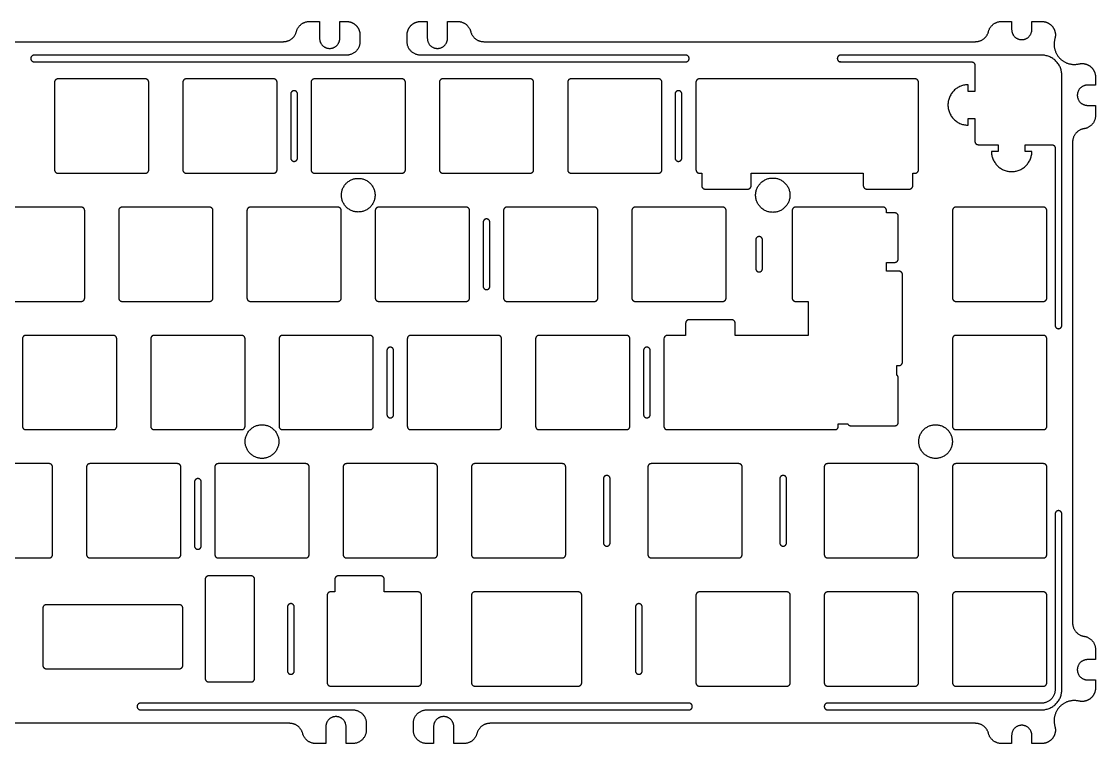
# Model space of a CAD drawing. Header units: millimetres. Extents: x 0 to 314, y 0 to 107.
# Drawn here: x 154.7 to 314.2, y 0 to 107.3 of the extents above; entities that cross this region are included whole.
import ezdxf

# ---------------------------------------------------------------- set-up
doc = ezdxf.new("R2010")
doc.units = ezdxf.units.MM
doc.layers.add('默认', color=7, linetype='Continuous', true_color=0x000000)

msp = doc.modelspace()

# ---------------------------------------------------------------- linework, layer by layer
at = {"layer": '默认'}
for points in [[(197.49, 107.25), (198.99, 107.25), (198.99, 104.75)], [(201.99, 104.75), (201.99, 107.25), (202.99, 107.25)], [(213.99, 107.25), (214.99, 107.25), (214.99, 104.75)], [(217.99, 104.75), (217.99, 107.25), (219.49, 107.25)], [(300.26, 107.25), (301.76, 107.25), (301.76, 106.05)], [(304.76, 106.05), (304.76, 107.25), (306.26, 107.25)], [(296.3, 100.75), (296.3, 96.85), (295.3, 96.85), (295.3, 97.85)], [(314.21, 99), (314.21, 97.79), (313.01, 97.79)], [(313.01, 94.79), (314.21, 94.79), (314.21, 93.29)], [(295.3, 91.85), (295.3, 92.85), (296.3, 92.85), (296.3, 89.45)], [(296.8, 88.95), (299.76, 88.95), (299.76, 87.95), (298.76, 87.95)], [(304.76, 87.95), (303.76, 87.95), (303.76, 88.95), (307.71, 88.95)], [(254.88, 85.21), (254.88, 85.2), (254.88, 85.19), (254.88, 85.18), (254.88, 85.17), (254.89, 85.16), (254.89, 85.15), (254.89, 85.13), (254.89, 85.12), (254.89, 85.11), (254.9, 85.1), (254.9, 85.09), (254.9, 85.08), (254.91, 85.06), (254.91, 85.05), (254.92, 85.04), (254.92, 85.03), (254.93, 85.02), (254.93, 85.01), (254.94, 85), (254.94, 84.98), (254.95, 84.97), (254.96, 84.96), (254.96, 84.95), (254.97, 84.94), (254.98, 84.93), (254.98, 84.92), (254.99, 84.91), (255, 84.9), (255.01, 84.89), (255.02, 84.88), (255.03, 84.87), (255.04, 84.86), (255.05, 84.85), (255.06, 84.85), (255.07, 84.84), (255.08, 84.83), (255.09, 84.82), (255.1, 84.81), (255.11, 84.81), (255.12, 84.8), (255.13, 84.79), (255.14, 84.79), (255.15, 84.78), (255.16, 84.78), (255.17, 84.77), (255.19, 84.76), (255.2, 84.76), (255.21, 84.76), (255.22, 84.75), (255.23, 84.75), (255.24, 84.74), (255.26, 84.74), (255.27, 84.74), (255.28, 84.74), (255.29, 84.73), (255.3, 84.73), (255.31, 84.73), (255.32, 84.73), (255.34, 84.73), (255.35, 84.73), (255.36, 84.73), (255.37, 84.73)], [(263.08, 82.87), (263.08, 84.72), (279.73, 84.72), (279.73, 82.87)], [(287.08, 82.87), (287.08, 84.72), (287.43, 84.72)], [(284.4, 78.82), (283.17, 78.82), (283.17, 79.17)], [(285.05, 70.15), (283.17, 70.15), (283.17, 71.47), (284.4, 71.47)], [(269.67, 65.67), (271.55, 65.67), (271.55, 60.62)], [(260.17, 62.95), (253.87, 62.95)], [(284.7, 54.73), (284.7, 56.15), (285.05, 56.15)], [(276.02, 47.12), (276.02, 47.48), (277.41, 47.48)], [(201.25, 24.38), (201.25, 22.52), (200.61, 22.52)], [(213.61, 22.52), (208.6, 22.52), (208.6, 24.38)], [(314.21, 13.96), (314.21, 12.46), (313.01, 12.46)], [(313.01, 9.46), (314.21, 9.46), (314.21, 8.25)], [(199.92, 2.5), (199.92, 0), (198.42, 0)], [(203.92, 0), (202.92, 0), (202.92, 2.5)], [(215.92, 2.5), (215.92, 0), (214.92, 0)], [(220.42, 0), (218.92, 0), (218.92, 2.5)], [(301.76, 1.21), (301.76, 0), (300.26, 0)], [(306.26, 0), (304.76, 0), (304.76, 1.21)]]:
    msp.add_lwpolyline(points, dxfattribs=at)
for points, weights in [([(195.55, 105.75), (195.94, 107.25), (197.49, 107.25)], [1, 0.790569415146, 1]), ([(219.49, 107.25), (221.04, 107.25), (221.43, 105.75)], [1, 0.790569437155, 1]), ([(298.32, 105.75), (298.71, 107.25), (300.26, 107.25)], [1, 0.790569404879, 1]), ([(193.62, 104.25), (195.17, 104.25), (195.55, 105.75)], [1, 0.790569415147, 1]), ([(221.43, 105.75), (221.81, 104.25), (223.36, 104.25)], [1, 0.790569228684, 1]), ([(296.38, 104.25), (297.93, 104.25), (298.32, 105.75)], [1, 0.790569502135, 1]), ([(204.99, 104.25), (204.99, 102.25), (202.99, 102.25)], [1, 0.707384730156, 1]), ([(213.99, 102.25), (211.99, 102.25), (211.99, 104.25)], [1, 0.707384730156, 1]), ([(309.21, 99.25), (309.21, 102.25), (306.21, 102.25)], [1, 0.707106802369, 1]), ([(295.8, 101.25), (296.3, 101.25), (296.3, 100.75)], [1, 0.707106808311, 1]), ([(160.13, 98.72), (159.63, 98.72), (159.63, 98.22)], [1, 0.70710678118, 1]), ([(173.63, 98.22), (173.63, 98.72), (173.13, 98.72)], [1, 0.707106781195, 1]), ([(179.18, 98.72), (178.68, 98.72), (178.68, 98.22)], [1, 0.707106781182, 1]), ([(192.68, 98.22), (192.68, 98.72), (192.18, 98.72)], [1, 0.707106781192, 1]), ([(198.23, 98.72), (197.73, 98.72), (197.73, 98.22)], [1, 0.707106781184, 1]), ([(211.73, 98.22), (211.73, 98.72), (211.23, 98.72)], [1, 0.707106781191, 1]), ([(217.28, 98.72), (216.78, 98.72), (216.78, 98.22)], [1, 0.707106781179, 1]), ([(230.78, 98.22), (230.78, 98.72), (230.28, 98.72)], [1, 0.707106781195, 1]), ([(236.33, 98.72), (235.83, 98.72), (235.83, 98.22)], [1, 0.707106781181, 1]), ([(249.83, 98.22), (249.83, 98.72), (249.33, 98.72)], [1, 0.707106781192, 1]), ([(255.38, 98.72), (254.88, 98.72), (254.88, 98.22)], [1, 0.707106781192, 1]), ([(287.93, 98.22), (287.93, 98.72), (287.43, 98.72)], [1, 0.707106781186, 1]), ([(314.21, 93.29), (314.21, 91.57), (312.51, 91.32)], [1, 0.75832464083, 1]), ([(312.51, 91.32), (310.81, 91.06), (310.81, 89.34)], [1, 0.758324641946, 1]), ([(296.3, 89.45), (296.3, 88.95), (296.8, 88.95)], [1, 0.70710678173, 1]), ([(307.71, 88.95), (308.21, 88.95), (308.21, 88.45)], [1, 0.707106781188, 1]), ([(159.63, 85.22), (159.63, 84.72), (160.13, 84.72)], [1, 0.707106781179, 1]), ([(173.13, 84.72), (173.63, 84.72), (173.63, 85.22)], [1, 0.707106781194, 1]), ([(178.68, 85.22), (178.68, 84.72), (179.18, 84.72)], [1, 0.707106781182, 1]), ([(192.18, 84.72), (192.68, 84.72), (192.68, 85.22)], [1, 0.707106781192, 1]), ([(197.73, 85.22), (197.73, 84.72), (198.23, 84.72)], [1, 0.707106781184, 1]), ([(211.23, 84.72), (211.73, 84.72), (211.73, 85.22)], [1, 0.707106781189, 1]), ([(216.78, 85.22), (216.78, 84.72), (217.28, 84.72)], [1, 0.707106781178, 1]), ([(230.28, 84.72), (230.78, 84.72), (230.78, 85.22)], [1, 0.707106781194, 1]), ([(235.83, 85.22), (235.83, 84.72), (236.33, 84.72)], [1, 0.707106781181, 1]), ([(249.33, 84.72), (249.83, 84.72), (249.83, 85.22)], [1, 0.707106781192, 1]), ([(255.37, 84.73), (255.55, 84.72), (255.73, 84.72)], [1, 0.99999993185, 1]), ([(287.43, 84.72), (287.93, 84.72), (287.93, 85.22)], [1, 0.707106781186, 1]), ([(255.73, 82.87), (255.73, 82.35), (256.26, 82.35)], [1, 0.707106781183, 1]), ([(262.56, 82.35), (263.08, 82.35), (263.08, 82.87)], [1, 0.707106781184, 1]), ([(279.73, 82.87), (279.73, 82.35), (280.26, 82.35)], [1, 0.707106781189, 1]), ([(286.56, 82.35), (287.08, 82.35), (287.08, 82.87)], [1, 0.707106781185, 1]), ([(164.11, 79.17), (164.11, 79.67), (163.61, 79.67)], [1, 0.707106781191, 1]), ([(169.66, 79.67), (169.16, 79.67), (169.16, 79.17)], [1, 0.707106781179, 1]), ([(183.16, 79.17), (183.16, 79.67), (182.66, 79.67)], [1, 0.707106781194, 1]), ([(188.71, 79.67), (188.21, 79.67), (188.21, 79.17)], [1, 0.707106781181, 1]), ([(202.21, 79.17), (202.21, 79.67), (201.71, 79.67)], [1, 0.707106781192, 1]), ([(207.76, 79.67), (207.26, 79.67), (207.26, 79.17)], [1, 0.70710678118, 1]), ([(221.26, 79.17), (221.26, 79.67), (220.76, 79.67)], [1, 0.707106781194, 1]), ([(226.81, 79.67), (226.31, 79.67), (226.31, 79.17)], [1, 0.707106781181, 1]), ([(240.31, 79.17), (240.31, 79.67), (239.81, 79.67)], [1, 0.707106781191, 1]), ([(245.86, 79.67), (245.36, 79.67), (245.36, 79.17)], [1, 0.707106781184, 1]), ([(259.36, 79.17), (259.36, 79.67), (258.86, 79.67)], [1, 0.707106781189, 1]), ([(269.67, 79.67), (269.17, 79.67), (269.17, 79.17)], [1, 0.707106781187, 1]), ([(283.17, 79.17), (283.17, 79.67), (282.67, 79.67)], [1, 0.707106781188, 1]), ([(284.92, 78.3), (284.92, 78.82), (284.4, 78.82)], [1, 0.707106781186, 1]), ([(293.48, 79.67), (292.98, 79.67), (292.98, 79.17)], [1, 0.707106781184, 1]), ([(306.98, 79.17), (306.98, 79.67), (306.48, 79.67)], [1, 0.707106781192, 1]), ([(284.4, 71.47), (284.92, 71.47), (284.92, 72)], [1, 0.707106781183, 1]), ([(285.55, 69.65), (285.55, 70.15), (285.05, 70.15)], [1, 0.707106781185, 1]), ([(163.61, 65.67), (164.11, 65.67), (164.11, 66.17)], [1, 0.707106781189, 1]), ([(169.16, 66.17), (169.16, 65.67), (169.66, 65.67)], [1, 0.70710678118, 1]), ([(182.66, 65.67), (183.16, 65.67), (183.16, 66.17)], [1, 0.707106781195, 1]), ([(188.21, 66.17), (188.21, 65.67), (188.71, 65.67)], [1, 0.707106781181, 1]), ([(201.71, 65.67), (202.21, 65.67), (202.21, 66.17)], [1, 0.707106781192, 1]), ([(207.26, 66.17), (207.26, 65.67), (207.76, 65.67)], [1, 0.707106781179, 1]), ([(220.76, 65.67), (221.26, 65.67), (221.26, 66.17)], [1, 0.707106781194, 1]), ([(226.31, 66.17), (226.31, 65.67), (226.81, 65.67)], [1, 0.707106781181, 1]), ([(239.81, 65.67), (240.31, 65.67), (240.31, 66.17)], [1, 0.707106781192, 1]), ([(245.36, 66.17), (245.36, 65.67), (245.86, 65.67)], [1, 0.707106781184, 1]), ([(258.86, 65.67), (259.36, 65.67), (259.36, 66.17)], [1, 0.707106781189, 1]), ([(269.17, 66.17), (269.17, 65.67), (269.67, 65.67)], [1, 0.707106781186, 1]), ([(292.98, 66.17), (292.98, 65.67), (293.48, 65.67)], [1, 0.707106781184, 1]), ([(306.48, 65.67), (306.98, 65.67), (306.98, 66.17)], [1, 0.707106781192, 1]), ([(253.87, 62.95), (253.35, 62.95), (253.35, 62.43)], [1, 0.707106781182, 1]), ([(260.7, 62.43), (260.7, 62.95), (260.17, 62.95)], [1, 0.707106781186, 1]), ([(155.37, 60.62), (154.87, 60.62), (154.87, 60.12)], [1, 0.707106781182, 1]), ([(168.87, 60.12), (168.87, 60.62), (168.37, 60.62)], [1, 0.707106781192, 1]), ([(174.42, 60.62), (173.92, 60.62), (173.92, 60.12)], [1, 0.707106781184, 1]), ([(187.92, 60.12), (187.92, 60.62), (187.42, 60.62)], [1, 0.707106781191, 1]), ([(193.47, 60.62), (192.97, 60.62), (192.97, 60.12)], [1, 0.707106781179, 1]), ([(206.97, 60.12), (206.97, 60.62), (206.47, 60.62)], [1, 0.707106781195, 1]), ([(212.52, 60.62), (212.02, 60.62), (212.02, 60.12)], [1, 0.707106781181, 1]), ([(226.02, 60.12), (226.02, 60.62), (225.52, 60.62)], [1, 0.707106781192, 1]), ([(231.57, 60.62), (231.07, 60.62), (231.07, 60.12)], [1, 0.707106781181, 1]), ([(245.07, 60.12), (245.07, 60.62), (244.57, 60.62)], [1, 0.707106781195, 1]), ([(293.48, 60.62), (292.98, 60.62), (292.98, 60.12)], [1, 0.707106781184, 1]), ([(306.98, 60.12), (306.98, 60.62), (306.48, 60.62)], [1, 0.707106781192, 1]), ([(285.05, 56.15), (285.55, 56.15), (285.55, 56.65)], [1, 0.707106781187, 1]), ([(284.92, 54.3), (284.92, 54.58), (284.7, 54.73)], [1, 0.885846380319, 1]), ([(154.87, 47.12), (154.87, 46.62), (155.37, 46.62)], [1, 0.707106781178, 1]), ([(168.37, 46.62), (168.87, 46.62), (168.87, 47.12)], [1, 0.707106781192, 1]), ([(173.92, 47.12), (173.92, 46.62), (174.42, 46.62)], [1, 0.707106781184, 1]), ([(187.42, 46.62), (187.92, 46.62), (187.92, 47.12)], [1, 0.707106781189, 1]), ([(192.97, 47.12), (192.97, 46.62), (193.47, 46.62)], [1, 0.707106781179, 1]), ([(206.47, 46.62), (206.97, 46.62), (206.97, 47.12)], [1, 0.707106781194, 1]), ([(212.02, 47.12), (212.02, 46.62), (212.52, 46.62)], [1, 0.707106781182, 1]), ([(225.52, 46.62), (226.02, 46.62), (226.02, 47.12)], [1, 0.707106781192, 1]), ([(231.07, 47.12), (231.07, 46.62), (231.57, 46.62)], [1, 0.70710678118, 1]), ([(244.57, 46.62), (245.07, 46.62), (245.07, 47.12)], [1, 0.707106781194, 1]), ([(250.12, 47.12), (250.12, 46.62), (250.62, 46.62)], [1, 0.707106781189, 1]), ([(275.52, 46.62), (276.02, 46.62), (276.02, 47.12)], [1, 0.707106781188, 1]), ([(277.41, 47.48), (277.56, 47.2), (277.87, 47.2)], [1, 0.85927433393, 1]), ([(284.42, 47.2), (284.92, 47.2), (284.92, 47.7)], [1, 0.707106781188, 1]), ([(292.98, 47.12), (292.98, 46.62), (293.48, 46.62)], [1, 0.707106781184, 1]), ([(306.48, 46.62), (306.98, 46.62), (306.98, 47.12)], [1, 0.707106781192, 1]), ([(159.34, 41.07), (159.34, 41.57), (158.84, 41.57)], [1, 0.707106781195, 1]), ([(164.89, 41.57), (164.39, 41.57), (164.39, 41.07)], [1, 0.707106781181, 1]), ([(178.39, 41.07), (178.39, 41.57), (177.89, 41.57)], [1, 0.707106781192, 1]), ([(183.94, 41.57), (183.44, 41.57), (183.44, 41.07)], [1, 0.70710678118, 1]), ([(197.44, 41.07), (197.44, 41.57), (196.94, 41.57)], [1, 0.707106781194, 1]), ([(202.99, 41.57), (202.49, 41.57), (202.49, 41.07)], [1, 0.707106781182, 1]), ([(216.49, 41.07), (216.49, 41.57), (215.99, 41.57)], [1, 0.707106781192, 1]), ([(222.04, 41.57), (221.54, 41.57), (221.54, 41.07)], [1, 0.707106781184, 1]), ([(235.54, 41.07), (235.54, 41.57), (235.04, 41.57)], [1, 0.707106781191, 1]), ([(248.24, 41.57), (247.74, 41.57), (247.74, 41.07)], [1, 0.707106781181, 1]), ([(261.74, 41.07), (261.74, 41.57), (261.24, 41.57)], [1, 0.707106781194, 1]), ([(274.43, 41.57), (273.93, 41.57), (273.93, 41.07)], [1, 0.707106781182, 1]), ([(287.93, 41.07), (287.93, 41.57), (287.43, 41.57)], [1, 0.707106781192, 1]), ([(293.48, 41.57), (292.98, 41.57), (292.98, 41.07)], [1, 0.707106781185, 1]), ([(306.98, 41.07), (306.98, 41.57), (306.48, 41.57)], [1, 0.707106781192, 1]), ([(158.84, 27.57), (159.34, 27.57), (159.34, 28.07)], [1, 0.707106781194, 1]), ([(164.39, 28.07), (164.39, 27.57), (164.89, 27.57)], [1, 0.707106781182, 1]), ([(177.89, 27.57), (178.39, 27.57), (178.39, 28.07)], [1, 0.707106781191, 1]), ([(183.44, 28.07), (183.44, 27.57), (183.94, 27.57)], [1, 0.707106781182, 1]), ([(196.94, 27.57), (197.44, 27.57), (197.44, 28.07)], [1, 0.707106781194, 1]), ([(202.49, 28.07), (202.49, 27.57), (202.99, 27.57)], [1, 0.707106781192, 1]), ([(215.99, 27.57), (216.49, 27.57), (216.49, 28.07)], [1, 0.707106781192, 1]), ([(221.54, 28.07), (221.54, 27.57), (222.04, 27.57)], [1, 0.707106781194, 1]), ([(235.04, 27.57), (235.54, 27.57), (235.54, 28.07)], [1, 0.707106781189, 1]), ([(247.74, 28.07), (247.74, 27.57), (248.24, 27.57)], [1, 0.707106781179, 1]), ([(261.24, 27.57), (261.74, 27.57), (261.74, 28.07)], [1, 0.707106781192, 1]), ([(273.93, 28.07), (273.93, 27.57), (274.43, 27.57)], [1, 0.707106781185, 1]), ([(287.43, 27.57), (287.93, 27.57), (287.93, 28.07)], [1, 0.707106781192, 1]), ([(292.98, 28.07), (292.98, 27.57), (293.48, 27.57)], [1, 0.707106781188, 1]), ([(306.48, 27.57), (306.98, 27.57), (306.98, 28.07)], [1, 0.707106781192, 1]), ([(182.52, 24.9), (182, 24.9), (182, 24.38)], [1, 0.707106781185, 1]), ([(189.35, 24.38), (189.35, 24.9), (188.82, 24.9)], [1, 0.707106781193, 1]), ([(201.77, 24.9), (201.25, 24.9), (201.25, 24.38)], [1, 0.707106781195, 1]), ([(208.6, 24.38), (208.6, 24.9), (208.07, 24.9)], [1, 0.707106781191, 1]), ([(200.61, 22.52), (200.11, 22.52), (200.11, 22.02)], [1, 0.707106781179, 1]), ([(214.11, 22.02), (214.11, 22.52), (213.61, 22.52)], [1, 0.707106781192, 1]), ([(222.04, 22.52), (221.54, 22.52), (221.54, 22.02)], [1, 0.707106781191, 1]), ([(237.92, 22.02), (237.92, 22.52), (237.42, 22.52)], [1, 0.707106781189, 1]), ([(255.38, 22.52), (254.88, 22.52), (254.88, 22.02)], [1, 0.707106781179, 1]), ([(268.88, 22.02), (268.88, 22.52), (268.38, 22.52)], [1, 0.707106781195, 1]), ([(274.43, 22.52), (273.93, 22.52), (273.93, 22.02)], [1, 0.707106781182, 1]), ([(287.93, 22.02), (287.93, 22.52), (287.43, 22.52)], [1, 0.707106781192, 1]), ([(293.48, 22.52), (292.98, 22.52), (292.98, 22.02)], [1, 0.707106781183, 1]), ([(306.98, 22.02), (306.98, 22.52), (306.48, 22.52)], [1, 0.707106781194, 1]), ([(158.4, 20.61), (157.9, 20.61), (157.9, 20.11)], [1, 0.707106781186, 1]), ([(178.68, 20.11), (178.68, 20.61), (178.18, 20.61)], [1, 0.707106781185, 1]), ([(310.81, 17.91), (310.81, 16.19), (312.51, 15.93)], [1, 0.758324641946, 1]), ([(312.51, 15.93), (314.21, 15.68), (314.21, 13.96)], [1, 0.75832464083, 1]), ([(157.9, 11.61), (157.9, 11.11), (158.4, 11.11)], [1, 0.707106781188, 1]), ([(178.18, 11.11), (178.68, 11.11), (178.68, 11.61)], [1, 0.707106781185, 1]), ([(182, 9.68), (182, 9.15), (182.52, 9.15)], [1, 0.707106781191, 1]), ([(188.82, 9.15), (189.35, 9.15), (189.35, 9.68)], [1, 0.707106781188, 1]), ([(200.11, 9.03), (200.11, 8.53), (200.61, 8.53)], [1, 0.707106781192, 1]), ([(213.61, 8.53), (214.11, 8.53), (214.11, 9.03)], [1, 0.707106781184, 1]), ([(221.54, 9.03), (221.54, 8.53), (222.04, 8.53)], [1, 0.707106781185, 1]), ([(237.42, 8.53), (237.92, 8.53), (237.92, 9.03)], [1, 0.707106781186, 1]), ([(254.88, 9.02), (254.88, 8.52), (255.38, 8.52)], [1, 0.707106781179, 1]), ([(268.38, 8.52), (268.88, 8.52), (268.88, 9.02)], [1, 0.707106781193, 1]), ([(273.93, 9.02), (273.93, 8.52), (274.43, 8.52)], [1, 0.707106781182, 1]), ([(287.43, 8.52), (287.93, 8.52), (287.93, 9.02)], [1, 0.707106781192, 1]), ([(292.98, 9.02), (292.98, 8.52), (293.48, 8.52)], [1, 0.707106781184, 1]), ([(306.21, 5), (309.21, 5), (309.21, 8)], [1, 0.707106781164, 1]), ([(308.21, 8), (308.21, 6), (306.21, 6)], [1, 0.707106781161, 1]), ([(306.48, 8.52), (306.98, 8.52), (306.98, 9.02)], [1, 0.707106781192, 1]), ([(203.92, 5), (205.92, 5), (205.92, 3)], [1, 0.707106781178, 1]), ([(212.92, 3), (212.92, 5), (214.92, 5)], [1, 0.707156339038, 1]), ([(196.48, 1.5), (196.1, 3), (194.55, 3)], [1, 0.790569415903, 1]), ([(205.92, 2), (205.92, 0), (203.92, 0)], [1, 0.707106781181, 1]), ([(214.92, 0), (212.92, 0), (212.92, 2)], [1, 0.707106781179, 1]), ([(224.29, 3), (222.75, 3), (222.36, 1.5)], [1, 0.790569415808, 1]), ([(298.32, 1.5), (297.93, 3), (296.38, 3)], [1, 0.790569415809, 1]), ([(198.42, 0), (196.87, 0), (196.48, 1.5)], [1, 0.790569415903, 1]), ([(222.36, 1.5), (221.97, 0), (220.42, 0)], [1, 0.790569415809, 1]), ([(300.26, 0), (298.71, 0), (298.32, 1.5)], [1, 0.790569415808, 1])]:
    msp.add_rational_spline(points, weights, degree=2, dxfattribs=at)
for points, weights, knots in [([(202.99, 107.25), (203.82, 107.25), (204.4, 106.66), (204.99, 106.08), (204.99, 105.25)], [1, 0.923804287421, 1, 0.923804287421, 1], [2274.961463, 2274.961463, 2274.961463, 2276.619238, 2276.619238, 2278.277014, 2278.277014, 2278.277014]), ([(211.99, 105.25), (211.99, 106.08), (212.57, 106.66), (213.16, 107.25), (213.99, 107.25)], [1, 0.923804287421, 1, 0.923804287421, 1], [2479.074503, 2479.074503, 2479.074503, 2480.732278, 2480.732278, 2482.390054, 2482.390054, 2482.390054]), ([(306.26, 107.25), (307.25, 107.25), (307.85, 106.45), (308.45, 105.66), (308.18, 104.7)], [1, 0.894822674391, 1, 0.894822674391, 1], [2592.714773, 2592.714773, 2592.714773, 2594.710349, 2594.710349, 2596.705926, 2596.705926, 2596.705926]), ([(301.76, 106.05), (301.76, 104.55), (303.26, 104.55), (304.76, 104.55), (304.76, 106.05)], [1, 0.707106781186, 1, 0.707106781186, 1], [2584.009745, 2584.009745, 2584.009745, 2587.009745, 2587.009745, 2590.009745, 2590.009745, 2590.009745]), ([(198.99, 104.75), (198.99, 103.25), (200.49, 103.25), (201.99, 103.25), (201.99, 104.75)], [1, 0.707106781187, 1, 0.707106781187, 1], [2265.461463, 2265.461463, 2265.461463, 2268.461463, 2268.461463, 2271.461463, 2271.461463, 2271.461463]), ([(214.99, 104.75), (214.99, 103.25), (216.49, 103.25), (217.99, 103.25), (217.99, 104.75)], [1, 0.707106781187, 1, 0.707106781187, 1], [2485.890054, 2485.890054, 2485.890054, 2488.890054, 2488.890054, 2491.890054, 2491.890054, 2491.890054]), ([(308.18, 104.7), (307.69, 103), (308.94, 101.75), (310.12, 100.56), (311.75, 100.95)], [1, 0.861375748207, 1.00000010651, 0.873305703294, 1], [2596.705926, 2596.705926, 2596.705926, 2600.244231, 2600.244231, 2603.591325, 2603.591325, 2603.591325]), ([(156.61, 102.25), (156.11, 102.25), (156.11, 101.75), (156.11, 101.25), (156.61, 101.25)], [1, 0.707106781186, 1, 0.707106781186, 1], [2329.656823, 2329.656823, 2329.656823, 2330.656823, 2330.656823, 2331.656823, 2331.656823, 2331.656823]), ([(253.37, 101.25), (253.87, 101.25), (253.87, 101.75), (253.87, 102.25), (253.37, 102.25)], [1, 0.707106781188, 1, 0.707106781188, 1], [2429.252272, 2429.252272, 2429.252272, 2430.252272, 2430.252272, 2431.252272, 2431.252272, 2431.252272]), ([(276.37, 102.25), (275.87, 102.25), (275.87, 101.75), (275.87, 101.25), (276.37, 101.25), (286.43, 101.25), (295.8, 101.25)], [1, 0.707106781187, 1, 0.707106781187, 1, 1, 1], [343.780925, 343.780925, 343.780925, 345.58006, 345.58006, 347.379196, 347.379196, 382.333061, 382.333061, 382.333061]), ([(156.61, 101.25), (184.73, 101.25), (203.46, 101.25), (208.58, 101.25), (213.71, 101.25), (230.71, 101.25), (253.37, 101.25)], [1, 1.00000004712, 1.00000009423, 1.00000009423, 1.00000009423, 1.00000004712, 1], [2331.656823, 2331.656823, 2331.656823, 2378.907622, 2378.907622, 2389.246437, 2389.246437, 2429.252272, 2429.252272, 2429.252272]), ([(311.75, 100.95), (312.69, 101.17), (313.45, 100.57), (314.21, 99.97), (314.21, 99)], [1, 0.894515347031, 0.98760687102, 0.894515347031, 1], [2603.591325, 2603.591325, 2603.591325, 2605.527364, 2605.527364, 2607.463402, 2607.463402, 2607.463402]), ([(295.3, 97.85), (292.3, 97.85), (292.3, 94.85), (292.3, 91.85), (295.3, 91.85)], [1, 0.707106781187, 1, 0.707106781187, 1], [188.615928, 188.615928, 188.615928, 194.615928, 194.615928, 200.615928, 200.615928, 200.615928]), ([(313.01, 97.79), (311.51, 97.79), (311.51, 96.29), (311.51, 94.79), (313.01, 94.79)], [1, 0.707106781187, 1, 0.707106781187, 1], [2609.875761, 2609.875761, 2609.875761, 2612.875761, 2612.875761, 2615.875761, 2615.875761, 2615.875761]), ([(195.71, 96.47), (195.71, 96.97), (195.21, 96.97), (194.71, 96.97), (194.71, 96.47)], [1, 0.707106781187, 1, 0.707106781187, 1], [23, 23, 23, 24, 24, 25, 25, 25]), ([(252.78, 96.47), (252.78, 96.97), (252.28, 96.97), (251.78, 96.97), (251.78, 96.47)], [1, 0.707106781186, 1, 0.707106781186, 1], [23, 23, 23, 24, 24, 25, 25, 25]), ([(298.76, 87.95), (298.76, 84.95), (301.76, 84.95), (304.76, 84.95), (304.76, 87.95)], [1, 0.707106781187, 1, 0.707106781187, 1], [211.970644, 211.970644, 211.970644, 217.970644, 217.970644, 223.970644, 223.970644, 223.970644]), ([(194.71, 86.97), (194.71, 86.47), (195.21, 86.47), (195.71, 86.47), (195.71, 86.97)], [1, 0.707106781187, 1, 0.707106781187, 1], [11.5, 11.5, 11.5, 12.5, 12.5, 13.5, 13.5, 13.5]), ([(251.78, 86.97), (251.78, 86.47), (252.28, 86.47), (252.78, 86.47), (252.78, 86.97)], [1, 0.707106781187, 1, 0.707106781187, 1], [11.5, 11.5, 11.5, 12.5, 12.5, 13.5, 13.5, 13.5]), ([(202.23, 81.45), (202.23, 83.95), (204.73, 83.95), (207.23, 83.95), (207.23, 81.45)], [1, 0.707106781187, 1, 0.707106781187, 1], [10, 10, 10, 15, 15, 20, 20, 20]), ([(263.74, 81.45), (263.74, 84), (266.29, 84), (268.84, 84), (268.84, 81.45)], [1, 0.707106781186, 1, 0.707106781186, 1], [-10.2, -10.2, -10.2, -5.1, -5.1, 0, 0, 0]), ([(207.23, 81.45), (207.23, 78.95), (204.73, 78.95), (202.23, 78.95), (202.23, 81.45)], [1, 0.707106781187, 1, 0.707106781187, 1], [0, 0, 0, 5, 5, 10, 10, 10]), ([(268.84, 81.45), (268.84, 78.9), (266.29, 78.9), (263.74, 78.9), (263.74, 81.45)], [1, 0.707106781186, 1, 0.707106781186, 1], [0, 0, 0, 5.1, 5.1, 10.2, 10.2, 10.2]), ([(224.28, 77.42), (224.28, 77.92), (223.78, 77.92), (223.28, 77.92), (223.28, 77.42)], [1, 0.707106781187, 1, 0.707106781187, 1], [23, 23, 23, 24, 24, 25, 25, 25]), ([(264.76, 74.8), (264.76, 75.3), (264.26, 75.3), (263.76, 75.3), (263.76, 74.8)], [1, 0.707106781187, 1, 0.707106781187, 1], [12.5, 12.5, 12.5, 13.5, 13.5, 14.5, 14.5, 14.5]), ([(263.76, 70.55), (263.76, 70.05), (264.26, 70.05), (264.76, 70.05), (264.76, 70.55)], [1, 0.707106781187, 1, 0.707106781187, 1], [6.25, 6.25, 6.25, 7.25, 7.25, 8.25, 8.25, 8.25]), ([(223.28, 67.92), (223.28, 67.42), (223.78, 67.42), (224.28, 67.42), (224.28, 67.92)], [1, 0.707106781187, 1, 0.707106781187, 1], [11.5, 11.5, 11.5, 12.5, 12.5, 13.5, 13.5, 13.5]), ([(308.21, 62.12), (308.21, 61.62), (308.71, 61.62), (309.21, 61.62), (309.21, 62.12)], [1, 0.707106781186, 1, 0.707106781186, 1], [257.253976, 257.253976, 257.253976, 258.253976, 258.253976, 259.253976, 259.253976, 259.253976]), ([(209.99, 58.37), (209.99, 58.87), (209.49, 58.87), (208.99, 58.87), (208.99, 58.37)], [1, 0.707106781187, 1, 0.707106781187, 1], [23, 23, 23, 24, 24, 25, 25, 25]), ([(248.09, 58.37), (248.09, 58.87), (247.59, 58.87), (247.09, 58.87), (247.09, 58.37)], [1, 0.707106781187, 1, 0.707106781187, 1], [23, 23, 23, 24, 24, 25, 25, 25]), ([(208.99, 48.87), (208.99, 48.37), (209.49, 48.37), (209.99, 48.37), (209.99, 48.87)], [1, 0.707106781187, 1, 0.707106781187, 1], [11.5, 11.5, 11.5, 12.5, 12.5, 13.5, 13.5, 13.5]), ([(247.09, 48.87), (247.09, 48.37), (247.59, 48.37), (248.09, 48.37), (248.09, 48.87)], [1, 0.707106781187, 1, 0.707106781187, 1], [11.5, 11.5, 11.5, 12.5, 12.5, 13.5, 13.5, 13.5]), ([(187.94, 44.85), (187.94, 47.35), (190.44, 47.35), (192.94, 47.35), (192.94, 44.85)], [1, 0.707106781187, 1, 0.707106781187, 1], [0, 0, 0, 5, 5, 10, 10, 10]), ([(287.96, 44.85), (287.96, 47.35), (290.46, 47.35), (292.96, 47.35), (292.96, 44.85)], [1, 0.707106781187, 1, 0.707106781187, 1], [0, 0, 0, 5, 5, 10, 10, 10]), ([(192.94, 44.85), (192.94, 42.35), (190.44, 42.35), (187.94, 42.35), (187.94, 44.85)], [1, 0.707106781187, 1, 0.707106781187, 1], [10, 10, 10, 15, 15, 20, 20, 20]), ([(292.96, 44.85), (292.96, 42.35), (290.46, 42.35), (287.96, 42.35), (287.96, 44.85)], [1, 0.707106781187, 1, 0.707106781187, 1], [10, 10, 10, 15, 15, 20, 20, 20]), ([(181.42, 38.85), (181.42, 39.35), (180.92, 39.35), (180.42, 39.35), (180.42, 38.85)], [1, 0.707106781186, 1, 0.707106781186, 1], [23, 23, 23, 24, 24, 25, 25, 25]), ([(242.14, 39.32), (242.14, 39.82), (241.64, 39.82), (241.14, 39.82), (241.14, 39.32)], [1, 0.707106781187, 1, 0.707106781187, 1], [23, 23, 23, 24, 24, 25, 25, 25]), ([(268.33, 39.32), (268.33, 39.82), (267.83, 39.82), (267.33, 39.82), (267.33, 39.32)], [1, 0.707106781186, 1, 0.707106781186, 1], [23, 23, 23, 24, 24, 25, 25, 25]), ([(309.21, 34.09), (309.21, 34.59), (308.71, 34.59), (308.21, 34.59), (308.21, 34.09)], [1, 0.707106781186, 1, 0.707106781186, 1], [161.916481, 161.916481, 161.916481, 162.916481, 162.916481, 163.916481, 163.916481, 163.916481]), ([(180.42, 29.35), (180.42, 28.85), (180.92, 28.85), (181.42, 28.85), (181.42, 29.35)], [1, 0.707106781187, 1, 0.707106781187, 1], [11.5, 11.5, 11.5, 12.5, 12.5, 13.5, 13.5, 13.5]), ([(241.14, 29.82), (241.14, 29.32), (241.64, 29.32), (242.14, 29.32), (242.14, 29.82)], [1, 0.707106781187, 1, 0.707106781187, 1], [11.5, 11.5, 11.5, 12.5, 12.5, 13.5, 13.5, 13.5]), ([(267.33, 29.82), (267.33, 29.32), (267.83, 29.32), (268.33, 29.32), (268.33, 29.82)], [1, 0.707106781187, 1, 0.707106781187, 1], [11.5, 11.5, 11.5, 12.5, 12.5, 13.5, 13.5, 13.5]), ([(195.23, 20.28), (195.23, 20.78), (194.73, 20.78), (194.23, 20.78), (194.23, 20.28)], [1, 0.707106781187, 1, 0.707106781187, 1], [23, 23, 23, 24, 24, 25, 25, 25]), ([(246.9, 20.28), (246.9, 20.78), (246.4, 20.78), (245.9, 20.78), (245.9, 20.28)], [1, 0.707106781186, 1, 0.707106781186, 1], [23, 23, 23, 24, 24, 25, 25, 25]), ([(313.01, 12.46), (311.51, 12.46), (311.51, 10.96), (311.51, 9.46), (313.01, 9.46)], [1, 0.707106781187, 1, 0.707106781187, 1], [2706.468458, 2706.468458, 2706.468458, 2709.468458, 2709.468458, 2712.468458, 2712.468458, 2712.468458]), ([(194.23, 10.78), (194.23, 10.28), (194.73, 10.28), (195.23, 10.28), (195.23, 10.78)], [1, 0.707106781187, 1, 0.707106781187, 1], [11.5, 11.5, 11.5, 12.5, 12.5, 13.5, 13.5, 13.5]), ([(245.9, 10.78), (245.9, 10.28), (246.4, 10.28), (246.9, 10.28), (246.9, 10.78)], [1, 0.707106781187, 1, 0.707106781187, 1], [11.5, 11.5, 11.5, 12.5, 12.5, 13.5, 13.5, 13.5]), ([(314.21, 8.25), (314.21, 7.28), (313.45, 6.68), (312.69, 6.08), (311.75, 6.3)], [1, 0.894515347031, 0.98760687102, 0.894515347031, 1], [2714.880817, 2714.880817, 2714.880817, 2716.816855, 2716.816855, 2718.752893, 2718.752893, 2718.752893]), ([(311.75, 6.3), (310.12, 6.69), (308.94, 5.5), (307.69, 4.25), (308.18, 2.55)], [1, 0.873307289242, 1, 0.86137742472, 1], [2718.752893, 2718.752893, 2718.752893, 2722.099967, 2722.099967, 2725.638251, 2725.638251, 2725.638251]), ([(172.4, 6), (171.9, 6), (171.9, 5.5), (171.9, 5), (172.4, 5)], [1, 0.707106781111, 1, 0.707106781111, 1], [2970.375286, 2970.375286, 2970.375286, 2971.375286, 2971.375286, 2972.375286, 2972.375286, 2972.375286]), ([(253.84, 5), (254.34, 5), (254.34, 5.5), (254.34, 6), (253.84, 6)], [1, 0.707106781187, 1, 0.707106781187, 1], [2886.938682, 2886.938682, 2886.938682, 2887.938682, 2887.938682, 2888.938682, 2888.938682, 2888.938682]), ([(274.43, 6), (273.93, 6), (273.93, 5.5), (273.93, 5), (274.43, 5)], [1, 0.707106781186, 1, 0.707106781186, 1], [228.827421, 228.827421, 228.827421, 229.827421, 229.827421, 230.827421, 230.827421, 230.827421]), ([(202.92, 2.5), (202.92, 4), (201.42, 4), (199.92, 4), (199.92, 2.5)], [1, 0.707106781187, 1, 0.707106781187, 1], [3035.277719, 3035.277719, 3035.277719, 3038.277719, 3038.277719, 3041.277719, 3041.277719, 3041.277719]), ([(218.92, 2.5), (218.92, 4), (217.42, 4), (215.92, 4), (215.92, 2.5)], [1, 0.707106781187, 1, 0.707106781187, 1], [2829.52172, 2829.52172, 2829.52172, 2832.52172, 2832.52172, 2835.52172, 2835.52172, 2835.52172]), ([(304.76, 1.21), (304.76, 2.71), (303.26, 2.71), (301.76, 2.71), (301.76, 1.21)], [1, 0.707106781187, 1, 0.707106781187, 1], [2732.334377, 2732.334377, 2732.334377, 2735.334377, 2735.334377, 2738.334377, 2738.334377, 2738.334377]), ([(308.18, 2.55), (308.45, 1.59), (307.85, 0.8), (307.25, 0), (306.26, 0)], [1, 0.894824389263, 1, 0.894824389263, 1], [2725.638251, 2725.638251, 2725.638251, 2727.633814, 2727.633814, 2729.629377, 2729.629377, 2729.629377])]:
    msp.add_rational_spline(points, weights, degree=2, knots=knots, dxfattribs=at)
for points, degree in [([(104.6, 104.25), (149.11, 104.25), (193.62, 104.25)], 2), ([(204.99, 105.25), (204.99, 104.75), (204.99, 104.25)], 2), ([(211.99, 104.25), (211.99, 104.75), (211.99, 105.25)], 2), ([(223.36, 104.25), (259.87, 104.25), (296.38, 104.25)], 2), ([(202.99, 102.25), (182.24, 102.25), (156.61, 102.25)], 2), ([(253.37, 102.25), (232.18, 102.25), (213.99, 102.25)], 2), ([(306.21, 102.25), (292.34, 102.25), (276.37, 102.25)], 2), ([(309.21, 62.12), (309.21, 80.69), (309.21, 99.25)], 2), ([(159.63, 98.22), (159.63, 91.72), (159.63, 85.22)], 2), ([(173.13, 98.72), (166.63, 98.72), (160.13, 98.72)], 2), ([(173.63, 85.22), (173.63, 91.72), (173.63, 98.22)], 2), ([(178.68, 98.22), (178.68, 91.72), (178.68, 85.22)], 2), ([(192.18, 98.72), (185.68, 98.72), (179.18, 98.72)], 2), ([(192.68, 85.22), (192.68, 91.72), (192.68, 98.22)], 2), ([(197.73, 98.22), (197.73, 91.72), (197.73, 85.22)], 2), ([(211.23, 98.72), (204.73, 98.72), (198.23, 98.72)], 2), ([(211.73, 85.22), (211.73, 91.72), (211.73, 98.22)], 2), ([(216.78, 98.22), (216.78, 91.72), (216.78, 85.22)], 2), ([(230.28, 98.72), (223.78, 98.72), (217.28, 98.72)], 2), ([(230.78, 85.22), (230.78, 91.72), (230.78, 98.22)], 2), ([(235.83, 98.22), (235.83, 91.72), (235.83, 85.22)], 2), ([(249.33, 98.72), (242.83, 98.72), (236.33, 98.72)], 2), ([(249.83, 85.22), (249.83, 91.72), (249.83, 98.22)], 2), ([(287.43, 98.72), (276.75, 98.72), (266.06, 98.72), (255.38, 98.72)], 3), ([(287.93, 85.22), (287.93, 89.56), (287.93, 93.89), (287.93, 98.22)], 3), ([(194.71, 96.47), (194.71, 91.72), (194.71, 86.97)], 2), ([(195.71, 86.97), (195.71, 91.72), (195.71, 96.47)], 2), ([(251.78, 96.47), (251.78, 91.72), (251.78, 86.97)], 2), ([(252.78, 86.97), (252.78, 91.72), (252.78, 96.47)], 2), ([(310.81, 89.34), (310.81, 53.62), (310.81, 17.91)], 2), ([(308.21, 88.45), (308.21, 75.29), (308.21, 62.12)], 2), ([(160.13, 84.72), (166.63, 84.72), (173.13, 84.72)], 2), ([(179.18, 84.72), (185.68, 84.72), (192.18, 84.72)], 2), ([(198.23, 84.72), (204.73, 84.72), (211.23, 84.72)], 2), ([(217.28, 84.72), (223.78, 84.72), (230.28, 84.72)], 2), ([(236.33, 84.72), (242.83, 84.72), (249.33, 84.72)], 2), ([(255.73, 84.72), (255.73, 84.11), (255.73, 83.49), (255.73, 82.87)], 3), ([(256.26, 82.35), (258.36, 82.35), (260.46, 82.35), (262.56, 82.35)], 3), ([(280.26, 82.35), (282.36, 82.35), (284.46, 82.35), (286.56, 82.35)], 3), ([(163.61, 79.67), (157.11, 79.67), (150.61, 79.67)], 2), ([(164.11, 66.17), (164.11, 72.67), (164.11, 79.17)], 2), ([(169.16, 79.17), (169.16, 72.67), (169.16, 66.17)], 2), ([(182.66, 79.67), (176.16, 79.67), (169.66, 79.67)], 2), ([(183.16, 66.17), (183.16, 72.67), (183.16, 79.17)], 2), ([(188.21, 79.17), (188.21, 72.67), (188.21, 66.17)], 2), ([(201.71, 79.67), (195.21, 79.67), (188.71, 79.67)], 2), ([(202.21, 66.17), (202.21, 72.67), (202.21, 79.17)], 2), ([(207.26, 79.17), (207.26, 72.67), (207.26, 66.17)], 2), ([(220.76, 79.67), (214.26, 79.67), (207.76, 79.67)], 2), ([(221.26, 66.17), (221.26, 72.67), (221.26, 79.17)], 2), ([(226.31, 79.17), (226.31, 72.67), (226.31, 66.17)], 2), ([(239.81, 79.67), (233.31, 79.67), (226.81, 79.67)], 2), ([(240.31, 66.17), (240.31, 72.67), (240.31, 79.17)], 2), ([(245.36, 79.17), (245.36, 72.67), (245.36, 66.17)], 2), ([(258.86, 79.67), (252.36, 79.67), (245.86, 79.67)], 2), ([(259.36, 66.17), (259.36, 72.67), (259.36, 79.17)], 2), ([(269.17, 79.17), (269.17, 74.84), (269.17, 70.51), (269.17, 66.17)], 3), ([(282.67, 79.67), (278.33, 79.67), (274, 79.67), (269.67, 79.67)], 3), ([(284.92, 72), (284.92, 74.1), (284.92, 76.2), (284.92, 78.3)], 3), ([(292.98, 79.17), (292.98, 72.67), (292.98, 66.17)], 2), ([(306.48, 79.67), (299.98, 79.67), (293.48, 79.67)], 2), ([(306.98, 66.17), (306.98, 72.67), (306.98, 79.17)], 2), ([(223.28, 77.42), (223.28, 72.67), (223.28, 67.92)], 2), ([(224.28, 67.92), (224.28, 72.67), (224.28, 77.42)], 2), ([(263.76, 74.8), (263.76, 72.67), (263.76, 70.55)], 2), ([(264.76, 70.55), (264.76, 72.67), (264.76, 74.8)], 2), ([(285.55, 56.65), (285.55, 60.98), (285.55, 65.32), (285.55, 69.65)], 3), ([(150.61, 65.67), (157.11, 65.67), (163.61, 65.67)], 2), ([(169.66, 65.67), (176.16, 65.67), (182.66, 65.67)], 2), ([(188.71, 65.67), (195.21, 65.67), (201.71, 65.67)], 2), ([(207.76, 65.67), (214.26, 65.67), (220.76, 65.67)], 2), ([(226.81, 65.67), (233.31, 65.67), (239.81, 65.67)], 2), ([(245.86, 65.67), (252.36, 65.67), (258.86, 65.67)], 2), ([(293.48, 65.67), (299.98, 65.67), (306.48, 65.67)], 2), ([(253.35, 62.43), (253.35, 61.83), (253.35, 61.23), (253.35, 60.62)], 3), ([(260.7, 60.62), (260.7, 61.23), (260.7, 61.83), (260.7, 62.43)], 3), ([(168.37, 60.62), (161.87, 60.62), (155.37, 60.62)], 2), ([(187.42, 60.62), (180.92, 60.62), (174.42, 60.62)], 2), ([(206.47, 60.62), (199.97, 60.62), (193.47, 60.62)], 2), ([(225.52, 60.62), (219.02, 60.62), (212.52, 60.62)], 2), ([(244.57, 60.62), (238.07, 60.62), (231.57, 60.62)], 2), ([(271.55, 60.62), (268.73, 60.62), (265.11, 60.62), (260.7, 60.62)], 3), ([(306.48, 60.62), (299.98, 60.62), (293.48, 60.62)], 2), ([(154.87, 60.12), (154.87, 53.62), (154.87, 47.12)], 2), ([(168.87, 47.12), (168.87, 53.62), (168.87, 60.12)], 2), ([(173.92, 60.12), (173.92, 53.62), (173.92, 47.12)], 2), ([(187.92, 47.12), (187.92, 53.62), (187.92, 60.12)], 2), ([(192.97, 60.12), (192.97, 53.62), (192.97, 47.12)], 2), ([(206.97, 47.12), (206.97, 53.62), (206.97, 60.12)], 2), ([(212.02, 60.12), (212.02, 53.62), (212.02, 47.12)], 2), ([(226.02, 47.12), (226.02, 53.62), (226.02, 60.12)], 2), ([(231.07, 60.12), (231.07, 53.62), (231.07, 47.12)], 2), ([(245.07, 47.12), (245.07, 53.62), (245.07, 60.12)], 2), ([(250.12, 60.12), (250.12, 55.79), (250.12, 51.46), (250.12, 47.12)], 3), ([(292.98, 60.12), (292.98, 53.62), (292.98, 47.12)], 2), ([(306.98, 47.12), (306.98, 53.62), (306.98, 60.12)], 2), ([(208.99, 58.37), (208.99, 53.62), (208.99, 48.87)], 2), ([(209.99, 48.87), (209.99, 53.62), (209.99, 58.37)], 2), ([(247.09, 58.37), (247.09, 53.62), (247.09, 48.87)], 2), ([(248.09, 48.87), (248.09, 53.62), (248.09, 58.37)], 2), ([(284.92, 47.7), (284.92, 49.9), (284.92, 52.1), (284.92, 54.3)], 3), ([(155.37, 46.62), (161.87, 46.62), (168.37, 46.62)], 2), ([(174.42, 46.62), (180.92, 46.62), (187.42, 46.62)], 2), ([(193.47, 46.62), (199.97, 46.62), (206.47, 46.62)], 2), ([(212.52, 46.62), (219.02, 46.62), (225.52, 46.62)], 2), ([(231.57, 46.62), (238.07, 46.62), (244.57, 46.62)], 2), ([(250.62, 46.62), (262.89, 46.62), (271.19, 46.62), (275.52, 46.62)], 3), ([(277.87, 47.2), (280.06, 47.2), (282.24, 47.2), (284.42, 47.2)], 3), ([(293.48, 46.62), (299.98, 46.62), (306.48, 46.62)], 2), ([(158.84, 41.57), (152.34, 41.57), (145.84, 41.57)], 2), ([(177.89, 41.57), (171.39, 41.57), (164.89, 41.57)], 2), ([(196.94, 41.57), (190.44, 41.57), (183.94, 41.57)], 2), ([(215.99, 41.57), (209.49, 41.57), (202.99, 41.57)], 2), ([(235.04, 41.57), (228.54, 41.57), (222.04, 41.57)], 2), ([(261.24, 41.57), (254.74, 41.57), (248.24, 41.57)], 2), ([(287.43, 41.57), (280.93, 41.57), (274.43, 41.57)], 2), ([(306.48, 41.57), (299.98, 41.57), (293.48, 41.57)], 2), ([(159.34, 28.07), (159.34, 34.57), (159.34, 41.07)], 2), ([(164.39, 41.07), (164.39, 34.57), (164.39, 28.07)], 2), ([(178.39, 28.07), (178.39, 34.57), (178.39, 41.07)], 2), ([(183.44, 41.07), (183.44, 34.57), (183.44, 28.07)], 2), ([(197.44, 28.07), (197.44, 34.57), (197.44, 41.07)], 2), ([(202.49, 41.07), (202.49, 34.57), (202.49, 28.07)], 2), ([(216.49, 28.07), (216.49, 34.57), (216.49, 41.07)], 2), ([(221.54, 41.07), (221.54, 34.57), (221.54, 28.07)], 2), ([(235.54, 28.07), (235.54, 34.57), (235.54, 41.07)], 2), ([(247.74, 41.07), (247.74, 34.57), (247.74, 28.07)], 2), ([(261.74, 28.07), (261.74, 34.57), (261.74, 41.07)], 2), ([(273.93, 41.07), (273.93, 34.57), (273.93, 28.07)], 2), ([(287.93, 28.07), (287.93, 34.57), (287.93, 41.07)], 2), ([(292.98, 41.07), (292.98, 34.57), (292.98, 28.07)], 2), ([(306.98, 28.07), (306.98, 34.57), (306.98, 41.07)], 2), ([(180.42, 38.85), (180.42, 34.1), (180.42, 29.35)], 2), ([(181.42, 29.35), (181.42, 34.1), (181.42, 38.85)], 2), ([(241.14, 39.32), (241.14, 34.57), (241.14, 29.82)], 2), ([(242.14, 29.82), (242.14, 34.57), (242.14, 39.32)], 2), ([(267.33, 39.32), (267.33, 34.57), (267.33, 29.82)], 2), ([(268.33, 29.82), (268.33, 34.57), (268.33, 39.32)], 2), ([(308.21, 34.09), (308.21, 21.04), (308.21, 8)], 2), ([(309.21, 8), (309.21, 21.04), (309.21, 34.09)], 2), ([(145.84, 27.57), (152.34, 27.57), (158.84, 27.57)], 2), ([(164.89, 27.57), (171.39, 27.57), (177.89, 27.57)], 2), ([(183.94, 27.57), (190.44, 27.57), (196.94, 27.57)], 2), ([(202.99, 27.57), (209.49, 27.57), (215.99, 27.57)], 2), ([(222.04, 27.57), (228.54, 27.57), (235.04, 27.57)], 2), ([(248.24, 27.57), (254.74, 27.57), (261.24, 27.57)], 2), ([(274.43, 27.57), (280.93, 27.57), (287.43, 27.57)], 2), ([(293.48, 27.57), (299.98, 27.57), (306.48, 27.57)], 2), ([(182, 24.38), (182, 17.03), (182, 9.68)], 2), ([(188.82, 24.9), (185.67, 24.9), (182.52, 24.9)], 2), ([(189.35, 9.68), (189.35, 17.03), (189.35, 24.38)], 2), ([(208.07, 24.9), (204.92, 24.9), (201.77, 24.9)], 2), ([(237.42, 22.52), (229.73, 22.52), (222.04, 22.52)], 2), ([(268.38, 22.52), (261.88, 22.52), (255.38, 22.52)], 2), ([(287.43, 22.52), (280.93, 22.52), (274.43, 22.52)], 2), ([(306.48, 22.52), (299.98, 22.52), (293.48, 22.52)], 2), ([(200.11, 22.02), (200.11, 15.53), (200.11, 9.03)], 2), ([(214.11, 9.03), (214.11, 15.53), (214.11, 22.02)], 2), ([(221.54, 22.02), (221.54, 15.53), (221.54, 9.03)], 2), ([(237.92, 9.03), (237.92, 15.53), (237.92, 22.02)], 2), ([(254.88, 22.02), (254.88, 15.52), (254.88, 9.02)], 2), ([(268.88, 9.02), (268.88, 15.52), (268.88, 22.02)], 2), ([(273.93, 22.02), (273.93, 15.52), (273.93, 9.02)], 2), ([(287.93, 9.02), (287.93, 15.52), (287.93, 22.02)], 2), ([(292.98, 22.02), (292.98, 15.52), (292.98, 9.02)], 2), ([(306.98, 9.02), (306.98, 15.52), (306.98, 22.02)], 2), ([(157.9, 20.11), (157.9, 15.86), (157.9, 11.61)], 2), ([(178.18, 20.61), (167.42, 20.61), (158.4, 20.61)], 2), ([(178.68, 11.61), (178.68, 15.86), (178.68, 20.11)], 2), ([(194.23, 20.28), (194.23, 15.53), (194.23, 10.78)], 2), ([(195.23, 10.78), (195.23, 15.53), (195.23, 20.28)], 2), ([(245.9, 20.28), (245.9, 15.53), (245.9, 10.78)], 2), ([(246.9, 10.78), (246.9, 15.53), (246.9, 20.28)], 2), ([(158.4, 11.11), (167.42, 11.11), (178.18, 11.11)], 2), ([(182.52, 9.15), (185.67, 9.15), (188.82, 9.15)], 2), ([(200.61, 8.53), (207.11, 8.53), (213.61, 8.53)], 2), ([(222.04, 8.53), (229.73, 8.53), (237.42, 8.53)], 2), ([(255.38, 8.52), (261.88, 8.52), (268.38, 8.52)], 2), ([(274.43, 8.52), (280.93, 8.52), (287.43, 8.52)], 2), ([(293.48, 8.52), (299.98, 8.52), (306.48, 8.52)], 2), ([(253.84, 6), (217.88, 6), (172.4, 6)], 2), ([(172.4, 5), (190.86, 5), (203.92, 5)], 2), ([(214.92, 5), (234.38, 5), (253.84, 5)], 2), ([(306.21, 6), (290.32, 6), (274.43, 6)], 2), ([(274.43, 5), (290.32, 5), (306.21, 5)], 2), ([(194.55, 3), (172.25, 3), (149.95, 3)], 2), ([(205.92, 3), (205.92, 2.5), (205.92, 2)], 2), ([(212.92, 2), (212.92, 2.5), (212.92, 3)], 2), ([(296.38, 3), (260.34, 3), (224.29, 3)], 2)]:
    msp.add_open_spline(points, degree=degree, dxfattribs=at)
for points, knots in [([(254.88, 98.22), (254.88, 97.8), (254.88, 97.38), (254.88, 96.96), (254.88, 93.04), (254.88, 89.13), (254.88, 85.21)], [193.713893, 193.713893, 193.713893, 193.713893, 194.98237, 194.98237, 194.98237, 206.725053, 206.725053, 206.725053, 206.725053]), ([(253.35, 60.62), (253.19, 60.62), (253.03, 60.62), (252.87, 60.62), (252.72, 60.62), (252.58, 60.62), (252.43, 60.62), (252.27, 60.62), (252.11, 60.62), (251.94, 60.62), (251.87, 60.62), (251.79, 60.62), (251.71, 60.62), (251.64, 60.62), (251.57, 60.62), (251.49, 60.62), (251.41, 60.62), (251.33, 60.62), (251.24, 60.62), (251.16, 60.62), (251.08, 60.63), (251, 60.63), (250.92, 60.62), (250.85, 60.62), (250.77, 60.62), (250.7, 60.63), (250.63, 60.63), (250.57, 60.62), (250.51, 60.61), (250.44, 60.6), (250.39, 60.57), (250.33, 60.54), (250.28, 60.5), (250.24, 60.45), (250.16, 60.36), (250.12, 60.24), (250.12, 60.12)], [-6725.364174, -6725.364174, -6725.364174, -6725.364174, -6724.885935, -6724.885935, -6724.885935, -6724.443092, -6724.443092, -6724.443092, -6723.958538, -6723.958538, -6723.958538, -6723.723053, -6723.723053, -6723.723053, -6723.509892, -6723.509892, -6723.509892, -6723.256658, -6723.256658, -6723.256658, -6723.019108, -6723.019108, -6723.019108, -6722.780684, -6722.780684, -6722.780684, -6722.584749, -6722.584749, -6722.584749, -6722.389942, -6722.389942, -6722.389942, -6722.195586, -6722.195586, -6722.195586, -6721.838569, -6721.838569, -6721.838569, -6721.838569])]:
    msp.add_open_spline(points, degree=3, knots=knots, dxfattribs=at)

doc.saveas('drawing.dxf')
